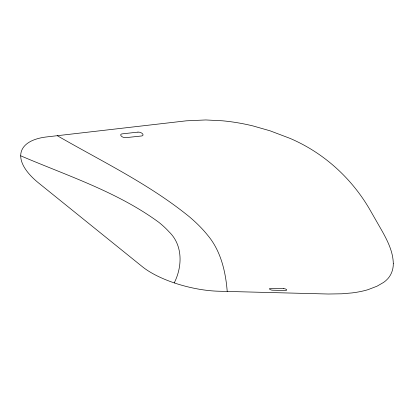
<?xml version="1.0" encoding="UTF-8"?>
<svg xmlns="http://www.w3.org/2000/svg" width="414" height="414" viewBox="0 0 414 414"><rect width="100%" height="100%" fill="white"/><g stroke="black" fill="none" stroke-linecap="round" stroke-linejoin="round"><path stroke-width="0.62" d="M174.227 282.907C182.502 266.58 183.019 245.041 168.902 231.674A100.048 36.489 17.8 0 0 158.883 222.354C117.4 191.894 67.56 175.846 20.7 155.814M57.282 135.699C101.994 161.507 149.273 184.111 189.508 216.895A178.17 63.27 18.6 0 1 207.414 234.94C220.766 250.625 225.614 271.372 227.219 291.44M393.3 263.718C393.378 269.933 390.888 276.205 386.179 280.33A83.457 33.358 10.3 0 1 383.421 282.514L376.983 286.224L367.999 289.671A88.756 35.469 10.5 0 1 351.998 292.921L341.804 293.795L328.343 294.018L218.701 291.223A60.708 21.901 14.2 0 1 142.421 266.745L38.678 183.045A75.902 32.411 18.9 0 1 46.834 136.905L186.3 120.826L205.763 119.956L222.442 120.795A105.461 51.222 13.3 0 1 252.99 125.934L269.969 130.783L290.059 138.39A99.432 48.578 13 0 1 298.204 142.157C328.452 157.035 353.779 181.384 370.426 210.643L382.231 231.266C387.778 241.248 393.145 252.054 393.3 263.718M137.95 132.123L122.12 133.872A3.384 1.661 19.2 0 0 121.276 136.061A3.384 1.661 19.2 0 0 125.778 137.671L141.541 135.983A3.421 1.713 18.6 0 0 142.504 133.753A3.421 1.713 18.6 0 0 137.95 132.123M283.461 288.594L270.896 288.31A2.365 0.833 11.6 0 0 269.68 289.21A2.365 0.833 11.6 0 0 272.717 290.204L285.23 290.499A2.391 0.849 11.3 0 0 286.524 289.598A2.391 0.849 11.3 0 0 283.461 288.594"/></g></svg>
